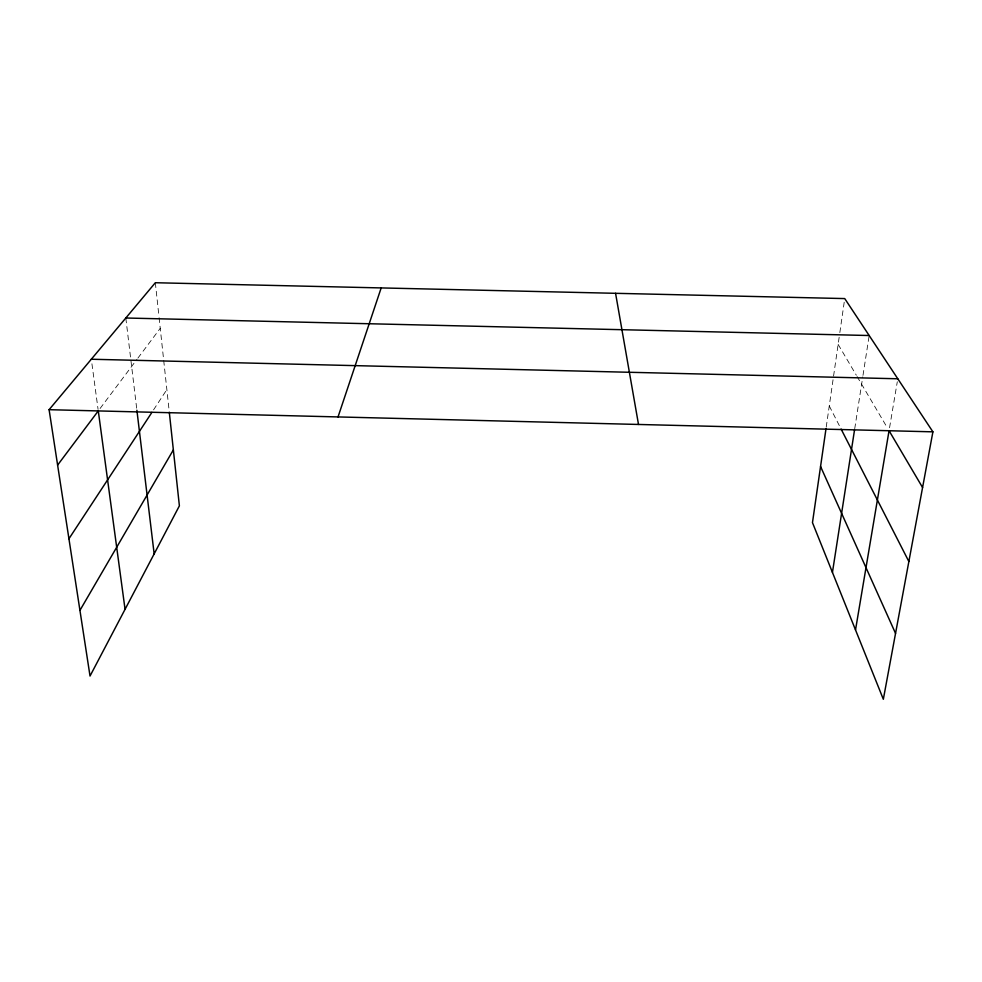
<?xml version="1.0" encoding="UTF-8"?>
<svg xmlns="http://www.w3.org/2000/svg" width="982" height="982" viewBox="0 0 982 982"><rect width="100%" height="100%" fill="white"/><g stroke="black" fill="none" stroke-linecap="round" stroke-linejoin="round"><path stroke-width="0.74" stroke-dasharray="4.91 3.68" d="M826.218 427.145L839.622 334.052M839.843 332.579L844.729 298.577M854.733 428.68L862.773 376.843M862.994 375.357L869.18 335.525M889.557 427.735L897.303 381.752M153.56 409.85L166.854 389.596M100.09 408.487L137.001 359.302M137.897 358.111L160.25 328.319M838.137 344.4L856.329 375.222M857.077 376.511L887.532 428.127M829.274 405.959L840.396 427.698M91.927 363.794L98.077 409.371M125.819 318.008L136.719 408.721M155.328 282.73L158.937 316.167M159.096 317.689L169.137 410.709"/><path stroke-width="1.47" d="M826.009 428.655L812.47 522.633L883.334 699.27L932.9 431.835L844.729 298.577L155.328 282.73L49.1 409.69L90.025 676.046L179.387 505.84L169.297 412.207M832.441 572.42L854.5 430.165M855.518 629.916L889.054 430.705L922.577 487.526M338.029 416.933L381.176 287.922M79.935 610.387L173.36 449.891M68.936 538.774L151.903 412.391M57.607 465.1L98.286 410.893L125.058 609.319M125.819 318.008L869.18 335.525M91.314 359.24L897.793 378.782M49.1 409.69L932.9 431.835M841.095 429.048L908.866 561.532M820.559 466.487L895.547 633.402M615.567 293.311L638.509 424.457M136.891 410.231L154.162 553.909"/></g></svg>
